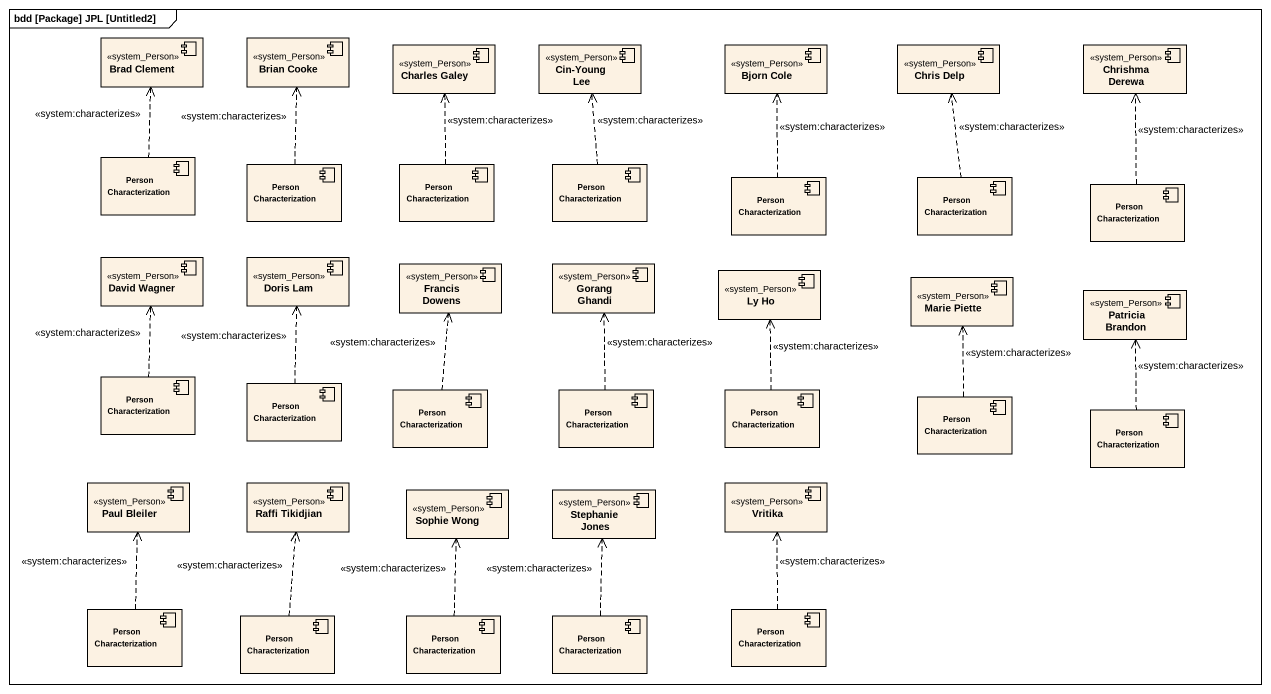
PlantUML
@startuml
mainframe bdd [Package] JPL [Untitled2]
component "Brad Clement" as Brad_Clement <<system_Person>>
component "Brian Cooke" as Brian_Cooke <<system_Person>>
component "Charles Galey" as Charles_Galey <<system_Person>>
component "Cin-Young Lee" as Cin_Young_Lee <<system_Person>>
component "Bjorn Cole" as Bjorn_Cole <<system_Person>>
component "Chris Delp" as Chris_Delp <<system_Person>>
component "Chrishma Derewa" as Chrishma_Derewa <<system_Person>>
component "Person Characterization" as Person_Characterization
component "Person Characterization" as Person_Characterization_2
component "Person Characterization" as Person_Characterization_3
component "Person Characterization" as Person_Characterization_4
component "Person Characterization" as Person_Characterization_5
component "Person Characterization" as Person_Characterization_6
component "Person Characterization" as Person_Characterization_7
component "David Wagner" as David_Wagner <<system_Person>>
component "Doris Lam" as Doris_Lam <<system_Person>>
component "Francis Dowens" as Francis_Dowens <<system_Person>>
component "Gorang Ghandi" as Gorang_Ghandi <<system_Person>>
component "Ly Ho" as Ly_Ho <<system_Person>>
component "Marie Piette" as Marie_Piette <<system_Person>>
component "Patricia Brandon" as Patricia_Brandon <<system_Person>>
component "Person Characterization" as Person_Characterization_8
component "Person Characterization" as Person_Characterization_9
component "Person Characterization" as Person_Characterization_10
component "Person Characterization" as Person_Characterization_11
component "Person Characterization" as Person_Characterization_12
component "Person Characterization" as Person_Characterization_13
component "Person Characterization" as Person_Characterization_14
component "Paul Bleiler" as Paul_Bleiler <<system_Person>>
component "Raffi Tikidjian" as Raffi_Tikidjian <<system_Person>>
component "Sophie Wong" as Sophie_Wong <<system_Person>>
component "Stephanie Jones" as Stephanie_Jones <<system_Person>>
component Vritika <<system_Person>>
component "Person Characterization" as Person_Characterization_15
component "Person Characterization" as Person_Characterization_16
component "Person Characterization" as Person_Characterization_17
component "Person Characterization" as Person_Characterization_18
component "Person Characterization" as Person_Characterization_19
Person_Characterization .up.> Brad_Clement : <<system:characterizes>>
Person_Characterization_2 .up.> Brian_Cooke : <<system:characterizes>>
Person_Characterization_3 .up.> Charles_Galey : <<system:characterizes>>
Person_Characterization_4 .up.> Cin_Young_Lee : <<system:characterizes>>
Person_Characterization_5 .up.> Bjorn_Cole : <<system:characterizes>>
Person_Characterization_6 .up.> Chris_Delp : <<system:characterizes>>
Person_Characterization_7 .up.> Chrishma_Derewa : <<system:characterizes>>
Person_Characterization_8 .up.> David_Wagner : <<system:characterizes>>
Person_Characterization_9 .up.> Doris_Lam : <<system:characterizes>>
Person_Characterization_10 .up.> Francis_Dowens : <<system:characterizes>>
Person_Characterization_11 .up.> Gorang_Ghandi : <<system:characterizes>>
Person_Characterization_12 .up.> Ly_Ho : <<system:characterizes>>
Person_Characterization_13 .up.> Marie_Piette : <<system:characterizes>>
Person_Characterization_14 .up.> Patricia_Brandon : <<system:characterizes>>
Person_Characterization_15 .up.> Paul_Bleiler : <<system:characterizes>>
Person_Characterization_16 .up.> Raffi_Tikidjian : <<system:characterizes>>
Person_Characterization_17 .up.> Sophie_Wong : <<system:characterizes>>
Person_Characterization_18 .up.> Stephanie_Jones : <<system:characterizes>>
Person_Characterization_19 .up.> Vritika : <<system:characterizes>>
@enduml
